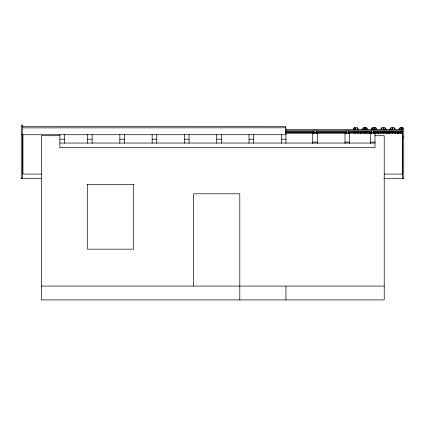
<?xml version="1.0" encoding="UTF-8"?>
<svg xmlns="http://www.w3.org/2000/svg" width="425" height="425" viewBox="0 0 425 425"><rect width="100%" height="100%" fill="white"/><g stroke="black" fill="none" stroke-linecap="round" stroke-linejoin="round"><path stroke-width="0.64" d="M355.789 129.742L355.789 127.755L357.313 127.755L358.689 129.37M392.705 129.742L392.705 127.755L394.225 127.755L395.601 129.37M372.539 129.742L372.539 127.755L371.163 129.37L372.539 127.755L375.769 127.755L377.145 129.37M374.25 127.808L374.244 129.742M383.478 129.742L383.478 127.755L384.997 127.755L386.373 129.37M392.716 127.782L390.995 127.755L389.619 129.37M383.446 127.819L381.767 127.755L380.391 129.37M355.608 129.742L355.608 127.755L354.083 127.755L353.611 128.302L353.621 129.636M361.935 129.37L363.311 127.755L366.541 127.755L367.917 129.37M22.626 126.496L285.632 126.496L285.632 128.143M401.747 129.742L401.747 127.755L400.223 127.755L398.841 129.349L400.233 127.771L400.223 129.742M22.626 127.867L285.945 127.813L285.945 143.214M285.526 129.37L402.363 129.37M285.526 130.735L402.363 130.735M285.526 131.468L314.07 131.468M316.062 131.468L346.598 131.468M348.59 131.468L371.827 131.468M373.155 131.468L402.363 131.468M285.526 132.202L314.07 132.202M316.062 132.202L346.598 132.202M348.59 132.202L371.827 132.202M373.155 132.202L402.363 132.202M285.483 132.844L402.682 132.844L402.682 174.075L384.094 174.075M285.526 133.052L314.07 133.052M316.062 133.052L346.598 133.052M348.59 133.052L371.827 133.052M373.155 133.052L402.363 133.052M21.25 134.188L22.637 134.188M22.626 134.73L285.945 134.73M59.856 135.713L41.4 135.713L41.4 299.922L384.227 299.922L384.227 135.713L374.999 135.713M402.363 137.11L403.75 137.11M59.856 139.193L64.472 139.193M87.545 139.193L92.156 139.193M119.839 139.193L124.456 139.193M152.139 139.193L156.756 139.193M184.439 139.193L189.051 139.193M216.734 139.193L221.351 139.193M249.034 139.193L253.651 139.193M281.334 139.193L285.945 139.193M312.71 142.12L317.321 142.12M345.01 142.12L349.621 142.12M370.388 142.12L374.999 142.12M59.856 143.044L374.999 143.044M41.533 174.075L22.945 174.075L22.945 134.661M21.25 178.165L22.637 178.165L22.637 125.078L21.25 125.078L21.25 178.697M403.75 178.165L402.363 178.165L402.363 127.999L403.75 127.999L403.75 178.697M21.25 178.649L41.172 178.697M383.828 178.697L403.75 178.649M87.061 184.572L134.167 184.572M41.4 286.078L384.227 286.078M364.831 127.808L364.836 129.742M401.731 127.782L402.533 127.771L402.533 129.742M374.064 129.742L374.074 127.803M392.519 127.755L392.519 129.742M383.292 127.755L383.292 129.742M402.533 131.729L402.533 133.073M401.949 129.099L401.949 127.771L401.933 129.742M401.747 131.729L401.731 133.073M400.223 131.729L400.233 133.073M397.317 132L397.301 133.344M397.131 132L397.147 133.344M395.611 132L395.601 133.344M394.225 127.755L394.225 129.742M394.225 131.729L394.219 133.073M392.705 131.729L392.721 133.073M392.519 131.729L392.503 133.073M390.995 127.755L390.995 129.742M390.995 131.729L391.005 133.073M389.613 132L389.619 133.344M388.089 132L388.073 133.344M387.903 132L387.919 133.344M386.383 132L386.373 133.344M384.997 127.755L384.997 129.742M384.997 131.729L384.992 133.073M383.478 131.729L383.493 133.073M383.292 131.729L383.276 133.073M381.767 127.755L381.767 129.742M381.767 131.729L381.777 133.073M380.386 132L380.391 133.344M378.861 132L378.845 133.344M378.675 132L378.691 133.344M377.156 132L377.145 133.344M375.769 127.755L375.769 129.742M375.769 131.729L375.758 133.073M374.244 131.729L374.266 133.073M374.048 127.771L374.048 129.099M373.676 130.735L373.676 133.386M371.365 130.735L371.365 133.386M371.158 132L371.163 133.344M370.388 143.607L370.388 133.014L374.999 133.014L374.999 147.656L59.856 147.656L59.856 134.64M369.463 132.016L369.463 133.344M369.447 132L369.447 133.322M367.928 132L367.917 133.344M366.541 127.755L366.541 129.742M366.541 131.729L366.531 133.073M365.033 129.099L365.033 127.771L365.017 129.742M364.836 131.729L364.82 133.073M363.311 127.755L363.311 129.742M363.311 131.729L363.322 133.073M361.925 132L361.935 133.344M360.405 132L360.389 133.344M360.219 132L360.235 133.344M358.7 132L358.689 133.344M357.313 127.755L357.313 129.742M357.313 131.729L357.303 133.073M355.789 131.729L355.805 133.073M355.608 131.729L355.592 133.073M354.312 127.755L354.312 129.742M354.312 131.729L354.312 133.073M354.083 127.755L354.083 129.742M354.083 131.729L354.094 133.073M349.621 143.607L349.621 133.014L345.01 133.014L345.01 143.607M348.76 130.735L348.76 133.386M346.449 130.735L346.449 133.386M317.321 143.607L317.321 133.014L312.71 133.014L312.71 143.607M316.264 130.735L316.264 133.386M313.958 130.735L313.958 133.386M285.945 286.078L285.945 299.922M281.334 134.64L281.334 143.214M253.651 134.64L253.651 143.214M249.034 134.64L249.034 143.214M239.806 299.922L239.806 193.8L193.667 193.8L193.667 286.078M221.351 134.64L221.351 143.214M216.734 134.64L216.734 143.214M189.051 134.64L189.051 143.214M184.439 134.64L184.439 143.214M156.756 134.64L156.756 143.214M152.139 134.64L152.139 143.214M133.684 184.572L133.684 249.167L87.545 249.167L87.545 184.572M124.456 134.64L124.456 143.214M119.839 134.64L119.839 143.214M92.156 134.64L92.156 143.214M87.545 134.64L87.545 143.214M64.472 134.64L64.472 143.214M401.949 133.073L401.949 131.745L401.933 133.052M398.847 133.344L398.847 132.016L398.841 133.322M374.064 133.052L374.064 131.729L374.048 133.073M369.633 133.322L369.633 132L369.617 133.344M365.033 133.073L365.033 131.745L365.017 133.052"/></g></svg>
